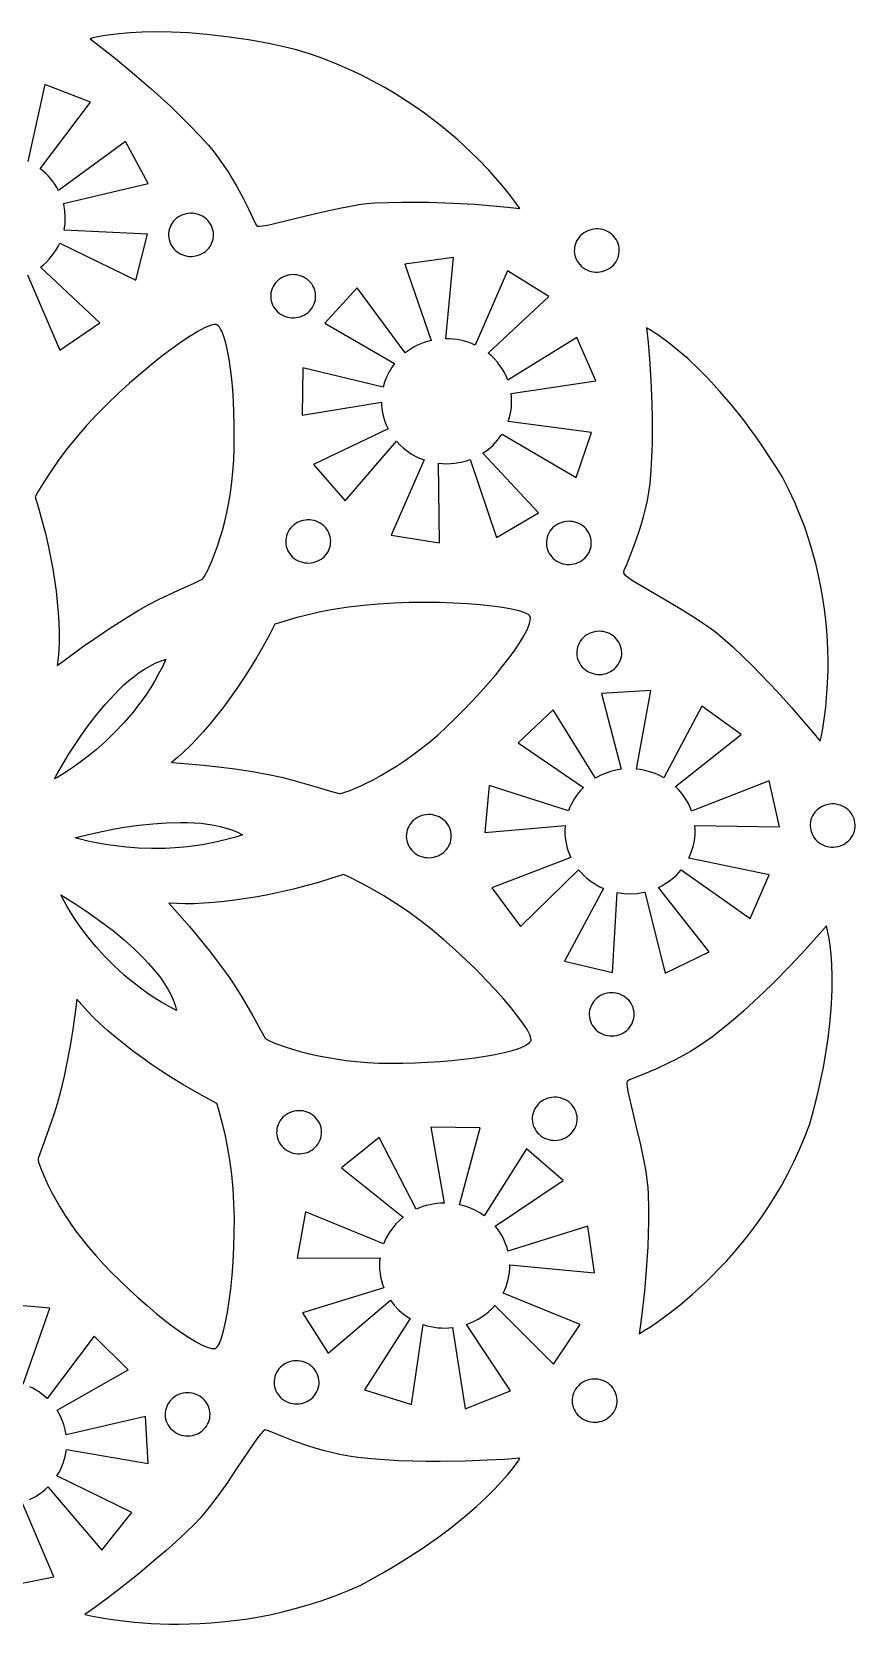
# Model space of a CAD drawing. Extents: x -266 to 266, y -250 to 250.
# Drawn here: x 10.3 to 266.1, y -247.1 to 247.5 of the extents above; entities that cross this region are included whole.
import ezdxf

# ---------------------------------------------------------------- set-up
doc = ezdxf.new("R2010")
doc.units = 0
doc.layers.add('LAYER_1', color=18, linetype='CONTINUOUS')

msp = doc.modelspace()

# ---------------------------------------------------------------- linework, layer by layer
at = {"layer": 'LAYER_1'}
for points in [[(28.42, 245.39), (32.18, 242.51), (36.33, 239.21), (41.51, 234.94), (47.34, 229.91), (50.4, 227.18), (53.48, 224.32), (56.55, 221.38), (59.55, 218.38), (62.44, 215.34), (65.18, 212.28), (66.94, 210.16), (68.58, 208.01), (70.1, 205.85), (71.51, 203.69), (72.82, 201.57), (74.01, 199.51), (76.07, 195.65), (77.72, 192.3), (78.96, 189.65), (79.81, 187.88), (80.1, 187.39), (80.29, 187.19), (80.96, 187.13), (82.06, 187.24), (83.54, 187.5), (85.36, 187.89), (95.08, 190.26), (100.76, 191.63), (106.52, 192.89), (109.3, 193.42), (111.97, 193.86), (114.47, 194.18), (116.76, 194.37), (121.08, 194.54), (125.34, 194.62), (129.52, 194.64), (133.58, 194.59), (141.21, 194.34), (148.01, 193.96), (153.72, 193.53), (158.11, 193.12), (161.91, 192.7), (160.85, 194.24), (159.52, 196.04), (157.65, 198.42), (155.25, 201.3), (152.3, 204.59), (148.81, 208.21), (144.78, 212.07), (142.55, 214.07), (140.19, 216.1), (137.7, 218.15), (135.06, 220.22), (132.29, 222.28), (129.37, 224.33), (126.32, 226.36), (123.13, 228.36), (119.8, 230.31), (116.33, 232.22), (112.72, 234.06), (108.97, 235.83), (105.08, 237.52), (101.05, 239.12), (96.88, 240.61), (92.57, 241.99), (88.66, 242.88), (84.88, 243.68), (81.22, 244.38), (77.68, 245.01), (70.95, 246.02), (64.71, 246.75), (58.96, 247.22), (53.7, 247.47), (48.92, 247.53), (44.64, 247.45), (40.86, 247.24), (37.57, 246.96), (34.78, 246.62), (32.5, 246.27), (29.44, 245.66)], [(58.25, 191.01), (57.56, 190.83), (56.91, 190.58), (56.29, 190.28), (55.72, 189.92), (55.19, 189.52), (54.71, 189.07), (54.27, 188.58), (53.89, 188.05), (53.55, 187.49), (53.28, 186.9), (53.07, 186.29), (52.91, 185.65), (52.82, 185), (52.8, 184.34), (52.85, 183.67), (52.98, 182.99), (53.17, 182.33), (53.42, 181.71), (53.74, 181.12), (54.11, 180.57), (54.53, 180.06), (55, 179.59), (55.52, 179.18), (56.07, 178.81), (56.65, 178.49), (57.26, 178.23), (57.9, 178.02), (58.56, 177.87), (59.24, 177.79), (59.93, 177.77), (60.63, 177.82), (61.33, 177.93), (62.02, 178.12), (62.67, 178.36), (63.29, 178.67), (63.86, 179.02), (64.39, 179.43), (64.88, 179.88), (65.31, 180.37), (65.7, 180.9), (66.03, 181.46), (66.3, 182.05), (66.52, 182.66), (66.67, 183.3), (66.76, 183.95), (66.78, 184.61), (66.73, 185.28), (66.61, 185.95), (66.41, 186.61), (66.16, 187.24), (65.84, 187.83), (65.47, 188.38), (65.05, 188.89), (64.58, 189.35), (64.07, 189.77), (63.52, 190.14), (62.93, 190.46), (62.32, 190.72), (61.68, 190.93), (61.02, 191.07), (60.34, 191.16), (59.65, 191.18), (58.95, 191.13)], [(179.96, 183.16), (179.61, 182.57), (179.33, 181.95), (179.12, 181.32), (178.98, 180.67), (178.9, 180.03), (178.89, 179.38), (178.95, 178.74), (179.07, 178.1), (179.25, 177.48), (179.49, 176.88), (179.79, 176.3), (180.15, 175.75), (180.57, 175.23), (181.04, 174.75), (181.57, 174.31), (182.16, 173.92), (182.78, 173.58), (183.42, 173.32), (184.08, 173.11), (184.75, 172.98), (185.42, 172.91), (186.1, 172.9), (186.77, 172.95), (187.43, 173.06), (188.08, 173.24), (188.7, 173.47), (189.31, 173.76), (189.88, 174.1), (190.42, 174.51), (190.92, 174.96), (191.38, 175.47), (191.79, 176.03), (192.14, 176.63), (192.42, 177.24), (192.63, 177.88), (192.77, 178.52), (192.85, 179.16), (192.86, 179.81), (192.8, 180.46), (192.68, 181.09), (192.5, 181.71), (192.26, 182.31), (191.96, 182.89), (191.6, 183.44), (191.18, 183.96), (190.71, 184.44), (190.18, 184.88), (189.59, 185.28), (188.97, 185.61), (188.33, 185.88), (187.67, 186.08), (187, 186.21), (186.32, 186.29), (185.65, 186.29), (184.98, 186.24), (184.32, 186.13), (183.67, 185.96), (183.04, 185.72), (182.44, 185.43), (181.87, 185.09), (181.33, 184.69), (180.82, 184.23), (180.37, 183.72)], [(179.51, 109.09), (184.22, 123.04), (158.33, 126.46), (158.68, 127.53), (158.96, 128.6), (159.17, 129.69), (159.32, 130.78), (159.4, 131.88), (159.42, 132.97), (159.37, 134.06), (159.26, 135.15), (185.59, 139.08), (179.67, 152.6), (158.23, 139.34), (157.74, 140.53), (157.16, 141.69), (156.51, 142.81), (155.78, 143.89), (154.97, 144.94), (154.08, 145.93), (153.12, 146.87), (152.08, 147.75), (170.94, 165.31), (158.08, 173.25), (148.09, 150.22), (146.98, 150.7), (145.86, 151.12), (144.72, 151.46), (143.57, 151.74), (142.41, 151.95), (141.25, 152.09), (140.08, 152.17), (138.92, 152.19), (141.35, 177.43), (126.21, 175.41), (134.4, 151.63), (133.31, 151.35), (132.24, 151.01), (131.19, 150.61), (130.16, 150.15), (129.16, 149.64), (128.18, 149.08), (127.24, 148.46), (126.33, 147.78), (111.44, 168.03), (101.34, 157.02), (123.03, 144.49), (122.08, 143.18), (121.21, 141.73), (120.49, 140.23), (119.91, 138.71), (119.46, 137.16), (94.55, 143.16), (94.37, 128.49), (118.95, 132.51), (119, 131.44), (119.11, 130.37), (119.28, 129.31), (119.51, 128.26), (119.8, 127.23), (120.15, 126.21), (120.55, 125.21), (121.01, 124.23), (97.82, 113.09), (107.65, 101.86), (123.62, 120.35), (124.66, 119.24), (125.79, 118.21), (127.02, 117.25), (128.35, 116.37), (130.24, 115.35), (132.21, 114.54), (121.94, 91.18), (137.02, 88.81), (136.73, 113.5), (137.97, 113.39), (139.22, 113.36), (140.47, 113.4), (141.7, 113.52), (142.93, 113.7), (144.14, 113.96), (145.34, 114.28), (146.51, 114.68), (154.69, 90.49), (167.74, 98.12), (150.45, 116.64), (152.1, 117.82), (153.64, 119.17), (155.04, 120.69), (156.29, 122.38), (156.42, 122.59)], [(95.28, 171.06), (94.66, 171.4), (94.01, 171.67), (93.36, 171.87), (92.69, 172.01), (92.01, 172.08), (91.34, 172.1), (90.67, 172.05), (90.01, 171.94), (89.36, 171.76), (88.73, 171.54), (88.13, 171.25), (87.55, 170.91), (87.01, 170.51), (86.51, 170.05), (86.05, 169.55), (85.63, 168.99), (85.28, 168.39), (85, 167.77), (84.79, 167.14), (84.64, 166.5), (84.57, 165.86), (84.55, 165.21), (84.61, 164.57), (84.72, 163.93), (84.9, 163.31), (85.14, 162.71), (85.44, 162.13), (85.8, 161.57), (86.21, 161.05), (86.68, 160.57), (87.21, 160.13), (87.8, 159.73), (88.42, 159.4), (89.06, 159.13), (89.72, 158.92), (90.38, 158.78), (91.06, 158.71), (91.73, 158.7), (92.4, 158.75), (93.06, 158.86), (93.71, 159.03), (94.34, 159.26), (94.94, 159.55), (95.52, 159.89), (96.06, 160.29), (96.57, 160.74), (97.03, 161.25), (97.44, 161.81), (97.79, 162.4), (98.07, 163.02), (98.28, 163.65), (98.43, 164.29), (98.51, 164.94), (98.52, 165.59), (98.47, 166.23), (98.35, 166.86), (98.17, 167.48), (97.93, 168.09), (97.63, 168.67), (97.28, 169.22), (96.86, 169.74), (96.39, 170.22), (95.86, 170.67)], [(18.25, 50.64), (20.4, 52.28), (26.07, 56.44), (29.86, 59.11), (34.11, 61.98), (38.67, 64.92), (43.39, 67.77), (46.52, 69.51), (49.73, 71.17), (55.86, 74.1), (60.73, 76.3), (63.28, 77.49), (63.57, 77.78), (63.98, 78.39), (65.09, 80.49), (66.47, 83.65), (67.23, 85.59), (68, 87.75), (68.78, 90.11), (69.53, 92.66), (70.26, 95.38), (70.94, 98.26), (71.55, 101.27), (72.08, 104.4), (72.51, 107.64), (72.83, 110.97), (73.05, 114.51), (73.19, 118.14), (73.25, 121.82), (73.23, 125.52), (73.14, 129.2), (72.98, 132.81), (72.75, 136.31), (72.45, 139.67), (72.08, 142.85), (71.65, 145.8), (71.16, 148.48), (70.61, 150.86), (70, 152.9), (69.33, 154.55), (68.97, 155.21), (68.6, 155.77), (68.22, 156.21), (67.82, 156.53), (67.48, 156.65), (67.02, 156.66), (66.44, 156.55), (65.74, 156.33), (64.03, 155.6), (61.94, 154.47), (59.52, 152.99), (56.81, 151.19), (53.87, 149.09), (50.73, 146.73), (47.44, 144.13), (44.06, 141.33), (40.63, 138.35), (37.2, 135.22), (33.8, 131.98), (30.5, 128.66), (27.34, 125.28), (24.37, 121.87), (21.42, 118.23), (18.83, 114.77), (16.61, 111.59), (14.75, 108.77), (12.23, 104.61), (11.36, 103.05), (12.52, 99.26), (13.58, 95.47), (14.54, 91.71), (15.4, 87.99), (16.16, 84.32), (16.82, 80.71), (17.39, 77.18), (17.86, 73.73), (18.24, 70.38), (18.52, 67.14), (18.7, 64.01), (18.8, 61.03), (18.8, 58.18), (18.71, 55.49), (18.52, 52.98)], [(201.35, 155.63), (201.82, 151.03), (202.25, 145.88), (202.68, 139.34), (203.01, 131.82), (203.1, 127.81), (203.12, 123.7), (203.07, 119.54), (202.92, 115.38), (202.67, 111.27), (202.31, 107.25), (201.95, 104.57), (201.49, 101.95), (200.94, 99.39), (200.32, 96.91), (199.65, 94.54), (198.94, 92.28), (197.5, 88.17), (196.16, 84.69), (195.05, 81.99), (194.32, 80.17), (194.15, 79.63), (194.13, 79.36), (194.56, 78.86), (195.41, 78.18), (196.64, 77.34), (198.2, 76.37), (206.75, 71.35), (211.75, 68.4), (216.7, 65.33), (219.05, 63.78), (221.24, 62.26), (223.22, 60.76), (224.96, 59.32), (228.1, 56.47), (231.14, 53.6), (234.06, 50.75), (236.86, 47.92), (242.01, 42.51), (246.47, 37.57), (250.13, 33.34), (252.89, 30.05), (255.23, 27.14), (255.64, 28.95), (256.06, 31.12), (256.53, 34.06), (257, 37.72), (257.39, 42.04), (257.66, 46.97), (257.72, 49.64), (257.72, 52.44), (257.67, 55.36), (257.53, 58.4), (257.32, 61.55), (257.02, 64.8), (256.62, 68.14), (256.11, 71.57), (255.5, 75.09), (254.76, 78.68), (253.9, 82.33), (252.9, 86.04), (251.75, 89.81), (250.46, 93.62), (249, 97.47), (247.37, 101.36), (245.57, 105.26), (243.59, 109.19), (241.53, 112.49), (239.48, 115.65), (237.46, 118.66), (235.45, 121.53), (233.47, 124.26), (231.51, 126.85), (227.69, 131.64), (224.03, 135.92), (220.54, 139.71), (217.26, 143.04), (214.21, 145.92), (211.41, 148.38), (208.9, 150.43), (206.71, 152.11), (204.85, 153.44), (202.26, 155.11)], [(99.95, 94.88), (99.33, 95.22), (98.69, 95.49), (98.03, 95.69), (97.36, 95.83), (96.69, 95.91), (96.01, 95.92), (95.34, 95.87), (94.68, 95.76), (94.03, 95.59), (93.41, 95.36), (92.8, 95.07), (92.23, 94.73), (91.68, 94.33), (91.18, 93.87), (90.72, 93.37), (90.31, 92.81), (89.96, 92.21), (89.67, 91.6), (89.46, 90.96), (89.32, 90.32), (89.24, 89.68), (89.23, 89.03), (89.28, 88.39), (89.39, 87.75), (89.57, 87.13), (89.81, 86.53), (90.11, 85.95), (90.47, 85.39), (90.88, 84.87), (91.36, 84.39), (91.89, 83.95), (92.47, 83.55), (93.09, 83.22), (93.73, 82.95), (94.39, 82.74), (95.06, 82.61), (95.73, 82.53), (96.41, 82.52), (97.08, 82.57), (97.74, 82.68), (98.38, 82.85), (99.01, 83.08), (99.62, 83.37), (100.19, 83.71), (100.74, 84.11), (101.24, 84.56), (101.7, 85.07), (102.11, 85.63), (102.46, 86.22), (102.74, 86.84), (102.96, 87.47), (103.1, 88.11), (103.18, 88.76), (103.19, 89.41), (103.14, 90.05), (103.02, 90.68), (102.85, 91.3), (102.61, 91.91), (102.31, 92.49), (101.95, 93.04), (101.53, 93.56), (101.06, 94.04), (100.53, 94.49)], [(180.93, 94.44), (180.31, 94.78), (179.67, 95.05), (179.01, 95.25), (178.34, 95.39), (177.67, 95.47), (176.99, 95.48), (176.32, 95.43), (175.66, 95.32), (175.02, 95.15), (174.39, 94.92), (173.78, 94.63), (173.21, 94.29), (172.66, 93.89), (172.16, 93.43), (171.7, 92.93), (171.29, 92.37), (170.94, 91.77), (170.66, 91.16), (170.44, 90.52), (170.3, 89.88), (170.22, 89.24), (170.21, 88.59), (170.26, 87.95), (170.38, 87.31), (170.55, 86.69), (170.79, 86.09), (171.09, 85.51), (171.45, 84.95), (171.87, 84.43), (172.34, 83.95), (172.87, 83.51), (173.45, 83.11), (174.07, 82.78), (174.71, 82.51), (175.37, 82.3), (176.04, 82.16), (176.71, 82.09), (177.39, 82.08), (178.06, 82.13), (178.72, 82.24), (179.37, 82.41), (180, 82.64), (180.6, 82.93), (181.18, 83.27), (181.72, 83.67), (182.22, 84.12), (182.68, 84.63), (183.1, 85.19), (183.45, 85.78), (183.73, 86.4), (183.94, 87.03), (184.08, 87.67), (184.16, 88.32), (184.17, 88.97), (184.12, 89.61), (184.01, 90.24), (183.83, 90.87), (183.59, 91.47), (183.29, 92.05), (182.93, 92.6), (182.52, 93.12), (182.04, 93.61), (181.52, 94.05)], [(53.77, 20.58), (56.51, 20.38), (63.62, 19.73), (68.29, 19.21), (73.45, 18.55), (78.87, 17.72), (84.35, 16.73), (87.88, 15.97), (91.41, 15.09), (97.98, 13.24), (103.1, 11.67), (105.82, 10.88), (106.24, 10.91), (106.97, 11.09), (109.27, 11.9), (112.52, 13.31), (116.55, 15.32), (118.79, 16.55), (121.16, 17.92), (123.62, 19.44), (126.15, 21.1), (128.74, 22.91), (131.35, 24.86), (133.96, 26.96), (136.55, 29.19), (139.22, 31.64), (141.89, 34.21), (144.55, 36.88), (147.16, 39.6), (149.7, 42.35), (152.14, 45.1), (154.46, 47.82), (156.62, 50.48), (158.6, 53.05), (160.37, 55.49), (161.92, 57.78), (163.2, 59.89), (164.19, 61.78), (164.87, 63.42), (165.08, 64.15), (165.21, 64.8), (165.24, 65.37), (165.18, 65.86), (165.01, 66.17), (164.67, 66.48), (164.17, 66.78), (163.51, 67.08), (161.73, 67.65), (159.41, 68.19), (156.58, 68.69), (153.32, 69.13), (149.67, 69.52), (145.7, 69.83), (141.45, 70.07), (136.98, 70.22), (132.35, 70.28), (127.62, 70.23), (122.84, 70.06), (118.06, 69.78), (113.34, 69.37), (108.75, 68.81), (104.01, 68.06), (99.66, 67.22), (95.77, 66.33), (92.41, 65.48), (87.61, 64.08), (85.88, 63.5), (84.03, 59.96), (82.13, 56.5), (80.17, 53.11), (78.16, 49.83), (76.12, 46.64), (74.05, 43.56), (71.96, 40.6), (69.86, 37.76), (67.76, 35.06), (65.66, 32.5), (63.59, 30.09), (61.54, 27.84), (59.52, 25.75), (57.55, 23.84), (55.63, 22.12)], [(193.46, 56.06), (193.27, 56.72), (193.02, 57.35), (192.7, 57.94), (192.34, 58.49), (191.92, 59), (191.45, 59.47), (190.94, 59.89), (190.39, 60.26), (189.81, 60.58), (189.19, 60.84), (188.55, 61.05), (187.89, 61.2), (187.22, 61.29), (186.53, 61.31), (185.83, 61.27), (185.12, 61.15), (184.44, 60.97), (183.78, 60.73), (183.17, 60.43), (182.59, 60.07), (182.06, 59.67), (181.57, 59.22), (181.13, 58.73), (180.75, 58.2), (180.41, 57.65), (180.14, 57.06), (179.92, 56.44), (179.76, 55.81), (179.67, 55.16), (179.65, 54.5), (179.7, 53.83), (179.82, 53.15), (180.01, 52.49), (180.26, 51.86), (180.57, 51.27), (180.94, 50.72), (181.36, 50.21), (181.83, 49.74), (182.34, 49.32), (182.89, 48.95), (183.47, 48.63), (184.08, 48.37), (184.72, 48.16), (185.38, 48.01), (186.06, 47.92), (186.75, 47.9), (187.45, 47.94), (188.15, 48.06), (188.84, 48.24), (189.49, 48.48), (190.11, 48.79), (190.69, 49.14), (191.22, 49.54), (191.7, 49.99), (192.14, 50.48), (192.53, 51.01), (192.86, 51.57), (193.14, 52.15), (193.36, 52.77), (193.51, 53.4), (193.6, 54.05), (193.63, 54.71), (193.58, 55.38)], [(17.37, 15.47), (18.12, 16.85), (20.24, 20.54), (21.76, 23.04), (23.56, 25.85), (25.62, 28.9), (27.91, 32.1), (30.41, 35.35), (33.11, 38.58), (35.97, 41.7), (37.45, 43.2), (38.97, 44.63), (40.52, 45.99), (42.1, 47.27), (43.7, 48.46), (45.33, 49.54), (46.97, 50.51), (48.64, 51.36), (50.31, 52.07), (52, 52.64), (50.91, 50.32), (49.74, 48.08), (48.53, 45.92), (47.26, 43.83), (45.94, 41.82), (44.59, 39.89), (43.21, 38.02), (41.8, 36.24), (38.94, 32.89), (36.06, 29.85), (33.2, 27.09), (30.43, 24.64), (27.79, 22.48), (25.34, 20.61), (23.12, 19.03), (21.18, 17.74), (18.39, 16.03)], [(207.14, -44.94), (220.76, -38.29), (205.02, -18.28), (206.05, -17.77), (207.04, -17.19), (208, -16.57), (208.91, -15.9), (209.77, -15.19), (210.59, -14.43), (211.37, -13.63), (212.09, -12.78), (233.57, -27.91), (239.38, -14.34), (214.45, -9.12), (214.99, -7.95), (215.44, -6.75), (215.81, -5.51), (216.09, -4.25), (216.29, -2.96), (216.4, -1.66), (216.41, -0.34), (216.33, 0.99), (242.61, 0.56), (239.4, 14.9), (215.34, 5.45), (214.92, 6.54), (214.43, 7.59), (213.88, 8.61), (213.27, 9.59), (212.61, 10.52), (211.89, 11.42), (211.13, 12.27), (210.32, 13.07), (230.68, 29.23), (218.5, 38.09), (206.72, 15.75), (205.75, 16.29), (204.74, 16.78), (203.7, 17.21), (202.64, 17.59), (201.55, 17.91), (200.45, 18.17), (199.32, 18.38), (198.18, 18.52), (202.63, 42.93), (187.37, 42.03), (193.43, 18.44), (191.78, 18.16), (190.1, 17.73), (188.49, 17.17), (186.95, 16.49), (185.49, 15.69), (172.35, 36.87), (161.39, 26.64), (181.7, 12.76), (180.94, 11.97), (180.23, 11.14), (179.57, 10.28), (178.96, 9.38), (178.4, 8.46), (177.89, 7.5), (177.44, 6.52), (177.04, 5.52), (152.45, 13.42), (151.09, -1.19), (176.02, 1), (175.93, -0.48), (175.96, -1.98), (176.12, -3.5), (176.41, -5.02), (176.67, -6.04), (176.99, -7.03), (177.78, -8.93), (153.28, -18.43), (162.18, -30.36), (180.2, -12.74), (181.01, -13.66), (181.86, -14.53), (182.77, -15.35), (183.73, -16.11), (184.73, -16.82), (185.78, -17.46), (186.86, -18.04), (187.98, -18.56), (175.88, -41.19), (190.73, -44.68), (192.2, -19.85), (194.24, -20.15), (196.33, -20.23), (198.44, -20.11), (200.56, -19.77), (200.82, -19.72)], [(253.25, 4.54), (252.9, 3.94), (252.62, 3.32), (252.41, 2.69), (252.27, 2.05), (252.19, 1.4), (252.18, 0.76), (252.24, 0.11), (252.36, -0.52), (252.54, -1.14), (252.78, -1.74), (253.08, -2.32), (253.44, -2.87), (253.86, -3.39), (254.33, -3.87), (254.86, -4.31), (255.45, -4.71), (256.07, -5.04), (256.72, -5.31), (257.37, -5.51), (258.04, -5.65), (258.72, -5.72), (259.39, -5.73), (260.06, -5.67), (260.72, -5.56), (261.37, -5.39), (262, -5.16), (262.6, -4.87), (263.17, -4.52), (263.71, -4.12), (264.22, -3.66), (264.67, -3.16), (265.08, -2.59), (265.43, -2), (265.71, -1.38), (265.92, -0.75), (266.06, -0.11), (266.14, 0.54), (266.15, 1.19), (266.09, 1.83), (265.97, 2.46), (265.79, 3.08), (265.55, 3.69), (265.25, 4.27), (264.89, 4.82), (264.47, 5.34), (264, 5.82), (263.47, 6.26), (262.88, 6.65), (262.26, 6.98), (261.62, 7.25), (260.96, 7.45), (260.29, 7.59), (259.62, 7.66), (258.94, 7.67), (258.27, 7.62), (257.61, 7.5), (256.96, 7.33), (256.34, 7.1), (255.73, 6.81), (255.16, 6.46), (254.62, 6.06), (254.12, 5.61), (253.66, 5.1)], [(23.83, -2.8), (25.4, -2.39), (29.66, -1.37), (32.61, -0.75), (35.98, -0.1), (39.71, 0.52), (43.71, 1.08), (47.9, 1.54), (52.2, 1.84), (56.53, 1.95), (58.68, 1.92), (60.81, 1.82), (62.9, 1.66), (64.95, 1.42), (66.95, 1.1), (68.88, 0.69), (70.75, 0.19), (72.52, -0.4), (74.21, -1.1), (75.79, -1.9), (73.27, -2.71), (70.77, -3.41), (68.29, -4.02), (65.83, -4.55), (63.4, -4.99), (61, -5.36), (58.64, -5.65), (56.32, -5.88), (51.82, -6.14), (47.53, -6.18), (43.48, -6.04), (39.72, -5.76), (36.28, -5.37), (33.18, -4.91), (30.46, -4.42), (28.17, -3.94), (24.96, -3.14)], [(140.5, -0.87), (140.31, -0.21), (140.06, 0.41), (139.75, 1), (139.38, 1.56), (138.96, 2.07), (138.49, 2.53), (137.98, 2.95), (137.43, 3.33), (136.85, 3.65), (136.24, 3.91), (135.6, 4.12), (134.94, 4.27), (134.26, 4.36), (133.57, 4.38), (132.87, 4.33), (132.17, 4.22), (131.48, 4.04), (130.83, 3.79), (130.21, 3.49), (129.63, 3.14), (129.1, 2.74), (128.62, 2.29), (128.18, 1.8), (127.79, 1.27), (127.46, 0.71), (127.18, 0.12), (126.96, -0.49), (126.81, -1.12), (126.72, -1.77), (126.69, -2.43), (126.74, -3.11), (126.86, -3.78), (127.05, -4.44), (127.3, -5.07), (127.62, -5.66), (127.98, -6.21), (128.41, -6.72), (128.87, -7.19), (129.38, -7.61), (129.93, -7.98), (130.51, -8.3), (131.13, -8.56), (131.77, -8.77), (132.43, -8.92), (133.1, -9.01), (133.79, -9.03), (134.49, -8.99), (135.2, -8.87), (135.88, -8.69), (136.54, -8.45), (137.15, -8.15), (137.73, -7.79), (138.26, -7.39), (138.75, -6.94), (139.19, -6.45), (139.57, -5.93), (139.91, -5.37), (140.18, -4.78), (140.4, -4.17), (140.56, -3.53), (140.65, -2.88), (140.67, -2.22), (140.62, -1.55)], [(52.9, -23.12), (54.7, -25.11), (59.28, -30.36), (62.23, -33.89), (65.41, -37.83), (68.66, -42.07), (71.84, -46.48), (73.79, -49.4), (75.66, -52.4), (78.98, -58.15), (81.48, -62.72), (82.83, -65.11), (83.15, -65.38), (83.8, -65.74), (86.03, -66.72), (89.38, -67.91), (93.72, -69.19), (96.21, -69.83), (98.9, -70.45), (101.76, -71.02), (104.79, -71.55), (107.95, -72), (111.23, -72.37), (114.63, -72.65), (118.11, -72.8), (121.8, -72.86), (125.59, -72.83), (129.43, -72.73), (133.28, -72.55), (137.1, -72.3), (140.85, -71.99), (144.49, -71.62), (147.97, -71.18), (151.26, -70.69), (154.32, -70.15), (157.09, -69.56), (159.54, -68.93), (161.64, -68.25), (163.33, -67.54), (164.01, -67.17), (164.57, -66.79), (165.01, -66.4), (165.33, -66.01), (165.44, -65.68), (165.42, -65.23), (165.28, -64.68), (165.03, -64.02), (164.19, -62.42), (162.93, -60.46), (161.28, -58.21), (159.29, -55.69), (156.97, -52.96), (154.37, -50.05), (151.52, -47.02), (148.46, -43.9), (145.2, -40.74), (141.8, -37.58), (138.28, -34.47), (134.67, -31.46), (131.01, -28.57), (127.34, -25.87), (123.42, -23.21), (119.7, -20.88), (116.29, -18.88), (113.27, -17.23), (108.83, -14.99), (107.17, -14.23), (103.27, -15.5), (99.38, -16.69), (95.51, -17.77), (91.67, -18.76), (87.88, -19.65), (84.15, -20.44), (80.5, -21.14), (76.93, -21.74), (73.45, -22.25), (70.09, -22.66), (66.85, -22.97), (63.74, -23.19), (60.78, -23.32), (57.98, -23.35), (55.35, -23.28)], [(19.31, -20.53), (20.69, -21.35), (24.36, -23.66), (26.84, -25.3), (29.63, -27.24), (32.64, -29.44), (35.79, -31.87), (38.98, -34.51), (42.14, -37.33), (45.17, -40.3), (46.6, -41.84), (47.98, -43.4), (49.28, -44.99), (50.49, -46.59), (51.6, -48.22), (52.6, -49.86), (53.49, -51.5), (54.24, -53.16), (54.86, -54.82), (55.32, -56.48), (52.99, -55.25), (50.75, -53.97), (48.6, -52.64), (46.53, -51.27), (44.53, -49.86), (42.62, -48.42), (40.8, -46.96), (39.05, -45.48), (35.78, -42.49), (32.84, -39.5), (30.19, -36.56), (27.85, -33.72), (25.8, -31.03), (24.05, -28.54), (22.58, -26.3), (21.38, -24.35), (19.82, -21.55)], [(257.25, -30.21), (254.15, -33.74), (250.61, -37.64), (246.03, -42.5), (240.64, -47.97), (237.72, -50.83), (234.67, -53.72), (231.53, -56.59), (228.32, -59.39), (225.08, -62.09), (221.83, -64.64), (219.58, -66.27), (217.3, -67.79), (215, -69.2), (212.72, -70.5), (210.48, -71.7), (208.3, -72.79), (204.23, -74.67), (200.7, -76.17), (197.91, -77.3), (196.04, -78.07), (195.52, -78.33), (195.31, -78.5), (195.23, -79.15), (195.32, -80.21), (195.56, -81.63), (195.91, -83.39), (198.14, -92.77), (199.43, -98.26), (200.6, -103.81), (201.08, -106.49), (201.47, -109.06), (201.74, -111.47), (201.88, -113.67), (201.95, -117.82), (201.93, -121.91), (201.84, -125.91), (201.69, -129.8), (201.24, -137.12), (200.67, -143.63), (200.08, -149.1), (199.54, -153.3), (199.01, -156.93), (200.64, -155.95), (202.55, -154.72), (205.08, -152.99), (208.14, -150.76), (211.64, -148.01), (215.49, -144.76), (219.62, -140.99), (221.76, -138.9), (223.94, -136.69), (226.14, -134.35), (228.35, -131.87), (230.57, -129.26), (232.78, -126.52), (234.97, -123.64), (237.13, -120.63), (239.25, -117.49), (241.32, -114.21), (243.33, -110.79), (245.27, -107.24), (247.13, -103.55), (248.89, -99.72), (250.55, -95.75), (252.09, -91.65), (253.12, -87.93), (254.05, -84.32), (254.88, -80.83), (255.62, -77.44), (256.27, -74.17), (256.84, -71.02), (257.75, -65.05), (258.38, -59.55), (258.78, -54.51), (258.96, -49.93), (258.98, -45.82), (258.86, -42.19), (258.65, -39.03), (258.37, -36.34), (258.06, -34.14), (257.5, -31.2)], [(24.32, -52.93), (24.01, -55.55), (23.07, -62.34), (22.35, -66.8), (21.46, -71.72), (20.4, -76.89), (19.16, -82.1), (18.23, -85.46), (17.18, -88.81), (15.01, -95.04), (13.19, -99.9), (12.26, -102.47), (12.27, -102.87), (12.43, -103.58), (13.19, -105.82), (14.54, -108.99), (15.44, -110.88), (16.48, -112.93), (17.67, -115.13), (19.01, -117.44), (20.5, -119.86), (22.14, -122.35), (23.93, -124.9), (25.86, -127.47), (27.94, -130.06), (30.17, -132.63), (32.63, -135.27), (35.2, -137.94), (37.88, -140.58), (40.61, -143.19), (43.38, -145.73), (46.16, -148.17), (48.9, -150.49), (51.59, -152.67), (54.19, -154.66), (56.67, -156.46), (58.99, -158.02), (61.14, -159.33), (63.07, -160.35), (64.76, -161.07), (65.5, -161.3), (66.18, -161.44), (66.77, -161.5), (67.29, -161.45), (67.61, -161.31), (67.95, -160.99), (68.28, -160.52), (68.61, -159.9), (69.28, -158.22), (69.93, -156.01), (70.55, -153.32), (71.14, -150.21), (71.68, -146.72), (72.15, -142.92), (72.56, -138.86), (72.89, -134.58), (73.12, -130.15), (73.25, -125.61), (73.26, -121.01), (73.14, -116.42), (72.89, -111.89), (72.48, -107.46), (71.88, -102.89), (71.16, -98.69), (70.39, -94.92), (69.62, -91.67), (68.35, -87.01), (67.81, -85.33), (64.19, -83.43), (60.66, -81.47), (57.21, -79.46), (53.86, -77.42), (50.62, -75.34), (47.49, -73.24), (44.48, -71.12), (41.61, -69), (38.87, -66.89), (36.29, -64.78), (33.85, -62.7), (31.59, -60.65), (29.49, -58.64), (27.58, -56.68), (25.85, -54.77)], [(197.32, -56.24), (197.13, -55.58), (196.88, -54.96), (196.57, -54.36), (196.2, -53.81), (195.78, -53.3), (195.31, -52.84), (194.8, -52.41), (194.25, -52.04), (193.67, -51.72), (193.06, -51.46), (192.42, -51.25), (191.76, -51.1), (191.08, -51.01), (190.39, -50.99), (189.69, -51.03), (188.99, -51.15), (188.3, -51.33), (187.64, -51.57), (187.03, -51.88), (186.45, -52.23), (185.92, -52.63), (185.44, -53.08), (185, -53.57), (184.61, -54.1), (184.28, -54.66), (184, -55.24), (183.78, -55.86), (183.63, -56.49), (183.54, -57.14), (183.51, -57.8), (183.56, -58.47), (183.68, -59.15), (183.87, -59.81), (184.12, -60.44), (184.44, -61.03), (184.8, -61.58), (185.22, -62.09), (185.69, -62.56), (186.2, -62.98), (186.75, -63.35), (187.33, -63.67), (187.95, -63.93), (188.58, -64.14), (189.24, -64.29), (189.92, -64.38), (190.61, -64.4), (191.31, -64.36), (192.02, -64.24), (192.7, -64.06), (193.36, -63.82), (193.97, -63.52), (194.55, -63.16), (195.08, -62.76), (195.57, -62.31), (196.01, -61.82), (196.39, -61.29), (196.73, -60.74), (197, -60.15), (197.22, -59.53), (197.37, -58.9), (197.47, -58.25), (197.49, -57.59), (197.44, -56.92)], [(178.68, -93.75), (179.03, -93.16), (179.32, -92.54), (179.53, -91.91), (179.68, -91.27), (179.76, -90.63), (179.78, -89.98), (179.73, -89.34), (179.61, -88.7), (179.44, -88.08), (179.2, -87.47), (178.91, -86.89), (178.55, -86.34), (178.14, -85.82), (177.67, -85.33), (177.14, -84.89), (176.56, -84.49), (175.94, -84.15), (175.3, -83.88), (174.64, -83.67), (173.97, -83.53), (173.3, -83.45), (172.63, -83.44), (171.95, -83.49), (171.29, -83.59), (170.65, -83.76), (170.02, -83.99), (169.41, -84.27), (168.83, -84.61), (168.29, -85.01), (167.78, -85.46), (167.32, -85.97), (166.9, -86.53), (166.55, -87.12), (166.27, -87.74), (166.05, -88.37), (165.91, -89.01), (165.82, -89.65), (165.81, -90.3), (165.86, -90.94), (165.97, -91.58), (166.15, -92.2), (166.38, -92.8), (166.68, -93.38), (167.04, -93.94), (167.45, -94.46), (167.92, -94.95), (168.45, -95.39), (169.03, -95.79), (169.65, -96.13), (170.29, -96.4), (170.94, -96.61), (171.61, -96.75), (172.28, -96.82), (172.96, -96.84), (173.63, -96.79), (174.29, -96.68), (174.94, -96.52), (175.57, -96.29), (176.17, -96), (176.75, -95.66), (177.3, -95.27), (177.8, -94.81), (178.27, -94.31)], [(99.27, -97.92), (99.62, -97.33), (99.9, -96.71), (100.12, -96.08), (100.27, -95.44), (100.35, -94.8), (100.36, -94.15), (100.31, -93.51), (100.2, -92.87), (100.03, -92.25), (99.79, -91.64), (99.49, -91.06), (99.14, -90.51), (98.72, -89.99), (98.25, -89.5), (97.73, -89.06), (97.15, -88.66), (96.53, -88.32), (95.89, -88.05), (95.23, -87.84), (94.56, -87.7), (93.89, -87.62), (93.21, -87.61), (92.54, -87.66), (91.88, -87.76), (91.23, -87.93), (90.6, -88.16), (90, -88.44), (89.42, -88.78), (88.88, -89.18), (88.37, -89.63), (87.91, -90.14), (87.49, -90.7), (87.14, -91.29), (86.85, -91.91), (86.64, -92.54), (86.49, -93.18), (86.41, -93.82), (86.4, -94.47), (86.45, -95.11), (86.56, -95.75), (86.73, -96.37), (86.97, -96.97), (87.27, -97.56), (87.62, -98.11), (88.04, -98.63), (88.51, -99.12), (89.03, -99.56), (89.62, -99.96), (90.24, -100.3), (90.88, -100.57), (91.53, -100.78), (92.2, -100.92), (92.87, -100.99), (93.55, -101.01), (94.22, -100.96), (94.88, -100.85), (95.53, -100.69), (96.16, -100.46), (96.76, -100.17), (97.34, -99.83), (97.88, -99.44), (98.39, -98.98), (98.85, -98.48)], [(113.74, -174.32), (128.27, -178.89), (131.93, -154.07), (133.04, -154.4), (134.17, -154.68), (135.3, -154.89), (136.44, -155.03), (137.58, -155.12), (138.72, -155.14), (139.86, -155.1), (140.99, -155), (144.98, -180.27), (159.1, -174.65), (145.36, -154.02), (146.6, -153.56), (147.81, -153.01), (148.98, -152.39), (150.12, -151.69), (151.21, -150.92), (152.24, -150.07), (153.23, -149.15), (154.15, -148.16), (172.38, -166.33), (180.7, -154.02), (156.74, -144.34), (157.25, -143.28), (157.68, -142.2), (158.05, -141.11), (158.34, -140.01), (158.57, -138.9), (158.72, -137.78), (158.81, -136.67), (158.83, -135.55), (185.13, -137.99), (183.08, -123.45), (158.27, -131.21), (157.98, -130.17), (157.63, -129.14), (157.22, -128.13), (156.75, -127.14), (156.22, -126.17), (155.63, -125.24), (154.99, -124.33), (154.29, -123.45), (175.45, -109.25), (164.02, -99.51), (150.88, -120.28), (149.51, -119.36), (148, -118.52), (146.45, -117.82), (144.86, -117.25), (143.25, -116.82), (149.61, -92.94), (134.32, -92.7), (138.41, -116.31), (137.29, -116.35), (136.18, -116.45), (135.07, -116.61), (133.98, -116.83), (132.9, -117.1), (131.84, -117.43), (130.79, -117.81), (129.77, -118.25), (118.26, -95.96), (106.51, -105.34), (125.71, -120.74), (124.56, -121.73), (123.47, -122.81), (122.46, -123.99), (121.54, -125.25), (120.47, -127.07), (119.62, -128.95), (95.32, -119), (92.79, -133.46), (118.52, -133.29), (118.4, -134.48), (118.36, -135.68), (118.4, -136.87), (118.52, -138.06), (118.7, -139.24), (118.97, -140.4), (119.3, -141.55), (119.71, -142.68), (94.46, -150.43), (102.37, -162.98), (121.74, -146.47), (122.96, -148.06), (124.36, -149.54), (125.94, -150.88), (127.69, -152.09), (127.92, -152.22)], [(98.47, -175.62), (98.83, -175.03), (99.11, -174.41), (99.33, -173.78), (99.47, -173.14), (99.56, -172.5), (99.57, -171.85), (99.52, -171.21), (99.41, -170.57), (99.23, -169.95), (99, -169.35), (98.7, -168.76), (98.35, -168.21), (97.93, -167.69), (97.46, -167.2), (96.93, -166.76), (96.35, -166.36), (95.73, -166.02), (95.09, -165.75), (94.44, -165.54), (93.77, -165.4), (93.09, -165.32), (92.42, -165.31), (91.75, -165.36), (91.09, -165.47), (90.44, -165.63), (89.81, -165.86), (89.2, -166.14), (88.63, -166.49), (88.08, -166.88), (87.58, -167.33), (87.11, -167.84), (86.7, -168.4), (86.35, -168.99), (86.06, -169.61), (85.85, -170.24), (85.7, -170.88), (85.62, -171.52), (85.6, -172.17), (85.65, -172.81), (85.77, -173.45), (85.94, -174.07), (86.18, -174.67), (86.48, -175.26), (86.83, -175.81), (87.24, -176.33), (87.72, -176.82), (88.24, -177.26), (88.82, -177.66), (89.44, -178), (90.08, -178.27), (90.74, -178.48), (91.41, -178.62), (92.08, -178.7), (92.75, -178.71), (93.42, -178.66), (94.09, -178.55), (94.73, -178.39), (95.36, -178.16), (95.97, -177.88), (96.55, -177.53), (97.09, -177.14), (97.6, -176.69), (98.06, -176.18)], [(179.28, -174.12), (178.93, -174.71), (178.65, -175.33), (178.44, -175.96), (178.3, -176.6), (178.23, -177.25), (178.22, -177.9), (178.27, -178.54), (178.39, -179.18), (178.57, -179.8), (178.81, -180.4), (179.11, -180.98), (179.47, -181.53), (179.89, -182.05), (180.37, -182.53), (180.9, -182.97), (181.48, -183.36), (182.1, -183.7), (182.75, -183.96), (183.41, -184.16), (184.07, -184.3), (184.75, -184.37), (185.42, -184.38), (186.09, -184.33), (186.75, -184.22), (187.4, -184.04), (188.03, -183.81), (188.63, -183.52), (189.21, -183.18), (189.75, -182.77), (190.25, -182.32), (190.71, -181.81), (191.12, -181.25), (191.46, -180.65), (191.74, -180.03), (191.95, -179.4), (192.09, -178.76), (192.17, -178.11), (192.18, -177.47), (192.12, -176.82), (192.01, -176.19), (191.83, -175.57), (191.58, -174.97), (191.28, -174.39), (190.92, -173.84), (190.5, -173.32), (190.03, -172.84), (189.5, -172.4), (188.92, -172), (188.29, -171.67), (187.65, -171.4), (186.99, -171.2), (186.32, -171.07), (185.65, -170.99), (184.97, -170.98), (184.3, -171.04), (183.64, -171.15), (183, -171.32), (182.37, -171.56), (181.76, -171.85), (181.19, -172.19), (180.65, -172.59), (180.15, -173.05), (179.69, -173.56)], [(60.22, -188.51), (60.9, -188.33), (61.56, -188.09), (62.18, -187.79), (62.75, -187.44), (63.29, -187.04), (63.77, -186.59), (64.22, -186.1), (64.6, -185.58), (64.94, -185.02), (65.22, -184.44), (65.44, -183.82), (65.6, -183.19), (65.69, -182.54), (65.72, -181.88), (65.67, -181.21), (65.56, -180.53), (65.37, -179.87), (65.12, -179.24), (64.81, -178.65), (64.44, -178.1), (64.02, -177.59), (63.56, -177.12), (63.05, -176.69), (62.5, -176.32), (61.92, -176), (61.31, -175.73), (60.67, -175.52), (60.01, -175.37), (59.34, -175.28), (58.65, -175.25), (57.95, -175.29), (57.24, -175.41), (56.55, -175.59), (55.9, -175.83), (55.28, -176.13), (54.71, -176.48), (54.17, -176.88), (53.68, -177.32), (53.24, -177.81), (52.85, -178.34), (52.52, -178.89), (52.24, -179.48), (52.02, -180.09), (51.86, -180.73), (51.77, -181.38), (51.74, -182.04), (51.78, -182.71), (51.9, -183.39), (52.09, -184.05), (52.34, -184.67), (52.65, -185.27), (53.02, -185.82), (53.43, -186.33), (53.9, -186.8), (54.41, -187.22), (54.95, -187.6), (55.54, -187.92), (56.15, -188.19), (56.78, -188.4), (57.44, -188.55), (58.12, -188.64), (58.81, -188.66), (59.51, -188.62)], [(162.01, -195.61), (157.21, -195.95), (151.83, -196.23), (145.01, -196.48), (137.16, -196.61), (132.98, -196.59), (128.7, -196.51), (124.37, -196.36), (120.04, -196.11), (115.76, -195.77), (111.59, -195.32), (108.8, -194.91), (106.07, -194.41), (103.42, -193.81), (100.86, -193.16), (98.4, -192.45), (96.07, -191.72), (91.82, -190.24), (88.24, -188.86), (85.45, -187.72), (83.57, -186.98), (83.01, -186.81), (82.73, -186.78), (82.2, -187.18), (81.47, -187.98), (80.57, -189.14), (79.51, -190.61), (74.07, -198.69), (70.87, -203.41), (67.54, -208.08), (65.88, -210.29), (64.23, -212.35), (62.63, -214.22), (61.08, -215.85), (58.03, -218.79), (54.97, -221.64), (51.92, -224.37), (48.91, -226.98), (43.13, -231.78), (37.88, -235.94), (33.38, -239.35), (29.88, -241.91), (26.8, -244.08), (28.67, -244.52), (30.92, -244.98), (33.97, -245.5), (37.78, -246.04), (42.27, -246.53), (47.39, -246.91), (53.09, -247.11), (56.14, -247.12), (59.31, -247.07), (62.59, -246.95), (65.98, -246.74), (69.48, -246.44), (73.07, -246.04), (76.74, -245.54), (80.5, -244.92), (84.33, -244.19), (88.22, -243.32), (92.17, -242.31), (96.18, -241.17), (100.23, -239.86), (104.31, -238.4), (108.43, -236.77), (112.57, -234.97), (116.06, -233.08), (119.4, -231.19), (122.59, -229.32), (125.63, -227.47), (131.27, -223.82), (136.36, -220.28), (140.91, -216.87), (144.95, -213.62), (148.49, -210.56), (151.57, -207.7), (154.2, -205.08), (156.41, -202.73), (158.21, -200.66), (159.64, -198.91), (161.45, -196.47)]]:
    msp.add_lwpolyline(points, close=True, dxfattribs=at)
for points in [[(9.02, 172.07), (19.02, 148.6), (31.42, 157.18), (12.98, 174.41), (13.94, 175.18), (14.85, 176.01), (15.69, 176.88), (16.48, 177.8), (17.21, 178.77), (17.88, 179.77), (18.48, 180.82), (19.01, 181.89), (42.65, 170.38), (46.22, 184.64), (20.35, 185.95), (20.64, 187.91), (20.73, 189.91), (20.59, 191.93), (20.23, 193.97), (20.17, 194.22), (46.43, 200.38), (39.45, 213.43), (18.66, 198.24), (18.11, 199.23), (17.51, 200.18), (16.86, 201.09), (16.16, 201.96), (15.41, 202.79), (14.61, 203.58), (13.78, 204.32), (12.9, 205.01), (28.57, 225.67), (14.41, 231.2), (9.07, 207.26)], [(7.61, -172.55), (15.95, -148.99), (0.73, -147.62)], [(9.62, -208.43), (10.68, -207.9), (11.7, -207.33), (12.68, -206.69), (13.61, -206.01), (14.5, -205.28), (15.34, -204.51), (32.1, -224.11), (41.39, -212.46), (18.15, -201.07), (18.72, -200.13), (19.23, -199.17), (19.68, -198.17), (20.08, -197.16), (20.42, -196.12), (20.7, -195.06), (20.92, -193.98), (21.07, -192.89), (46.49, -197.25), (45.62, -182.6), (21.01, -188.33), (20.72, -186.75), (20.28, -185.13), (19.7, -183.58), (19, -182.1), (18.18, -180.7), (40.3, -168.17), (29.69, -157.61), (15.14, -177.05), (14.32, -176.32), (13.46, -175.63), (12.56, -174.99), (11.63, -174.4), (10.67, -173.86), (9.68, -173.37)], [(2.18, -235.44), (17.13, -232.42), (7.38, -209.3)]]:
    msp.add_lwpolyline(points, dxfattribs=at)

doc.saveas('drawing.dxf')
